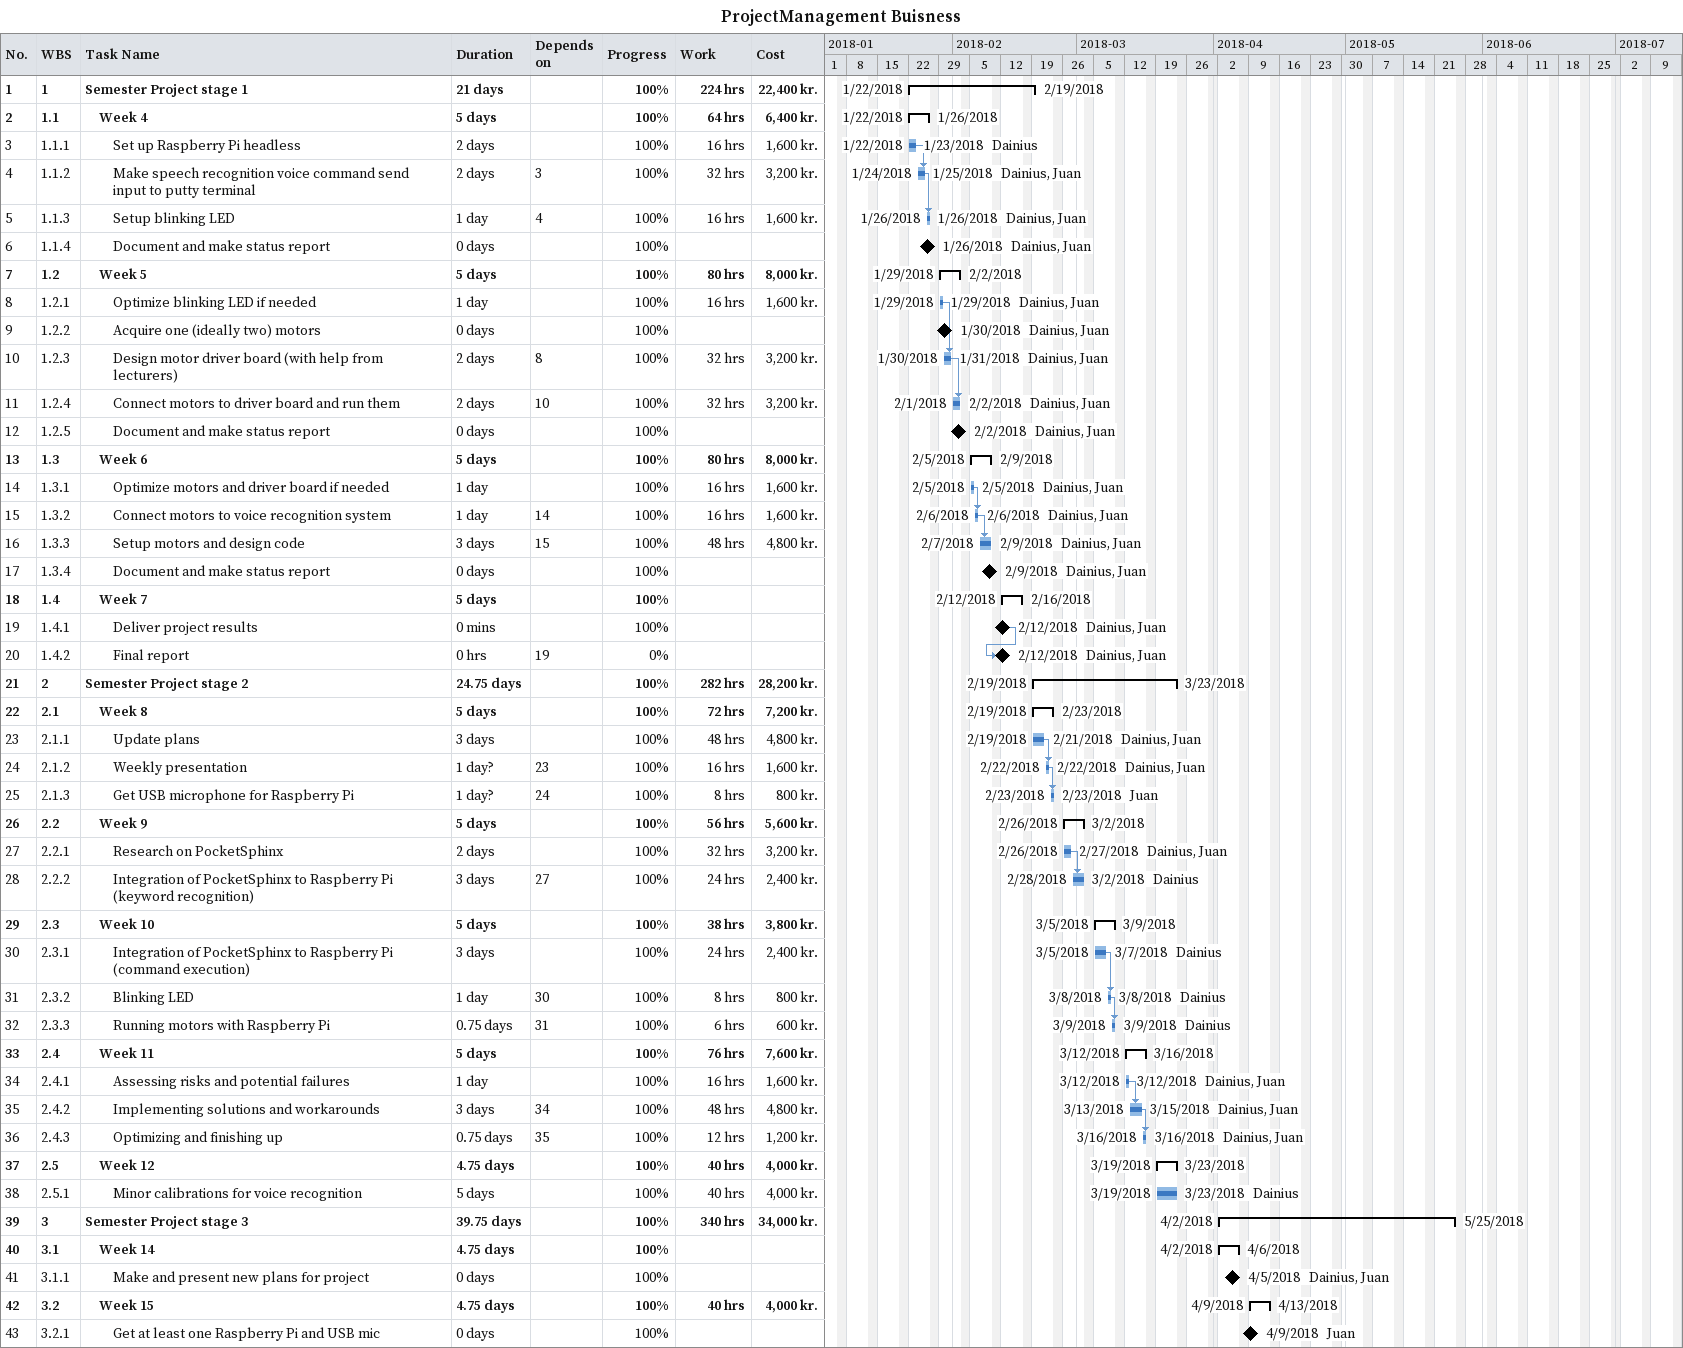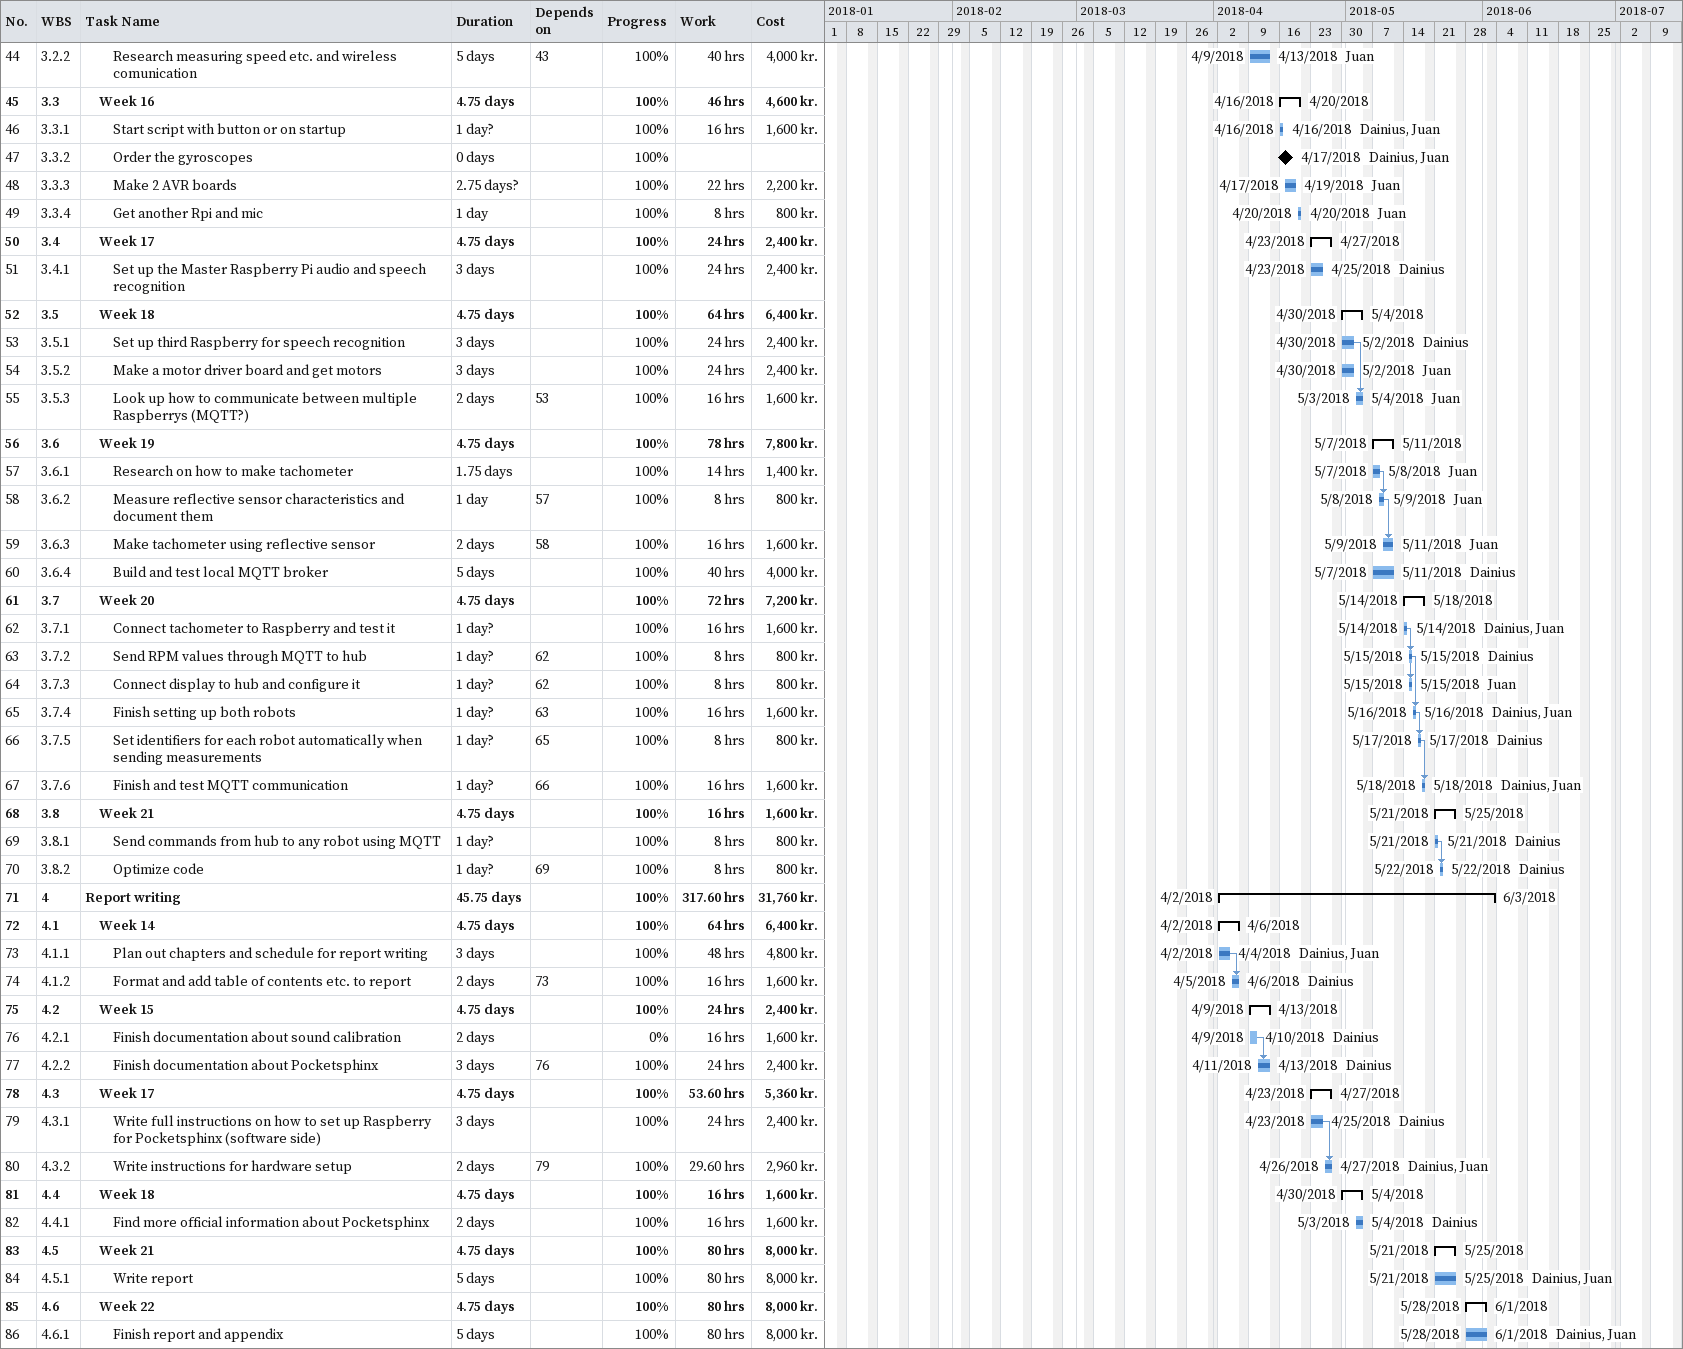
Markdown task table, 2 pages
ProjectManagement Buisness

| ID | WBS | Task | Duration | Start | Finish | Predecessors | Resources | % complete | Work (h) | Cost (kr.) |
|---|---|---|---|---|---|---|---|---|---|---|
| 1 | 1 | **Semester Project stage 1** | 21d | 2018-01-22 | 2018-02-19 |  |  | 100 | 224 | 22400 |
| 2 | 1.1 | **Week 4** | 5d | 2018-01-22 | 2018-01-26 |  |  | 100 | 64 | 6400 |
| 3 | 1.1.1 | Set up Raspberry Pi headless | 2d | 2018-01-22 | 2018-01-23 |  | Dainius | 100 | 16 | 1600 |
| 4 | 1.1.2 | Make speech recognition voice command send input to putty terminal | 2d | 2018-01-24 | 2018-01-25 | 3 | Dainius, Juan | 100 | 32 | 3200 |
| 5 | 1.1.3 | Setup blinking LED | 1d | 2018-01-26 | 2018-01-26 | 4 | Dainius, Juan | 100 | 16 | 1600 |
| 6 | 1.1.4 | Document and make status report | 0d | 2018-01-26 | 2018-01-26 |  | Dainius, Juan | 100 |  |  |
| 7 | 1.2 | **Week 5** | 5d | 2018-01-29 | 2018-02-02 |  |  | 100 | 80 | 8000 |
| 8 | 1.2.1 | Optimize blinking LED if needed | 1d | 2018-01-29 | 2018-01-29 |  | Dainius, Juan | 100 | 16 | 1600 |
| 9 | 1.2.2 | Acquire one (ideally two) motors | 0d | 2018-01-30 | 2018-01-30 |  | Dainius, Juan | 100 |  |  |
| 10 | 1.2.3 | Design motor driver board (with help from lecturers) | 2d | 2018-01-30 | 2018-01-31 | 8 | Dainius, Juan | 100 | 32 | 3200 |
| 11 | 1.2.4 | Connect motors to driver board and run them | 2d | 2018-02-01 | 2018-02-02 | 10 | Dainius, Juan | 100 | 32 | 3200 |
| 12 | 1.2.5 | Document and make status report | 0d | 2018-02-02 | 2018-02-02 |  | Dainius, Juan | 100 |  |  |
| 13 | 1.3 | **Week 6** | 5d | 2018-02-05 | 2018-02-09 |  |  | 100 | 80 | 8000 |
| 14 | 1.3.1 | Optimize motors and driver board if needed | 1d | 2018-02-05 | 2018-02-05 |  | Dainius, Juan | 100 | 16 | 1600 |
| 15 | 1.3.2 | Connect motors to voice recognition system | 1d | 2018-02-06 | 2018-02-06 | 14 | Dainius, Juan | 100 | 16 | 1600 |
| 16 | 1.3.3 | Setup motors and design code | 3d | 2018-02-07 | 2018-02-09 | 15 | Dainius, Juan | 100 | 48 | 4800 |
| 17 | 1.3.4 | Document and make status report | 0d | 2018-02-09 | 2018-02-09 |  | Dainius, Juan | 100 |  |  |
| 18 | 1.4 | **Week 7** | 5d | 2018-02-12 | 2018-02-16 |  |  | 100 |  |  |
| 19 | 1.4.1 | Deliver project results | 0min | 2018-02-12 | 2018-02-12 |  | Dainius, Juan | 100 |  |  |
| 20 | 1.4.2 | Final report | 0h | 2018-02-12 | 2018-02-12 | 19 | Dainius, Juan | 0 |  |  |
| 21 | 2 | **Semester Project stage 2** | 24.75d | 2018-02-19 | 2018-03-23 |  |  | 100 | 282 | 28200 |
| 22 | 2.1 | **Week 8** | 5d | 2018-02-19 | 2018-02-23 |  |  | 100 | 72 | 7200 |
| 23 | 2.1.1 | Update plans | 3d | 2018-02-19 | 2018-02-21 |  | Dainius, Juan | 100 | 48 | 4800 |
| 24 | 2.1.2 | Weekly presentation | 1d? | 2018-02-22 | 2018-02-22 | 23 | Dainius, Juan | 100 | 16 | 1600 |
| 25 | 2.1.3 | Get USB microphone for Raspberry Pi | 1d? | 2018-02-23 | 2018-02-23 | 24 | Juan | 100 | 8 | 800 |
| 26 | 2.2 | **Week 9** | 5d | 2018-02-26 | 2018-03-02 |  |  | 100 | 56 | 5600 |
| 27 | 2.2.1 | Research on PocketSphinx | 2d | 2018-02-26 | 2018-02-27 |  | Dainius, Juan | 100 | 32 | 3200 |
| 28 | 2.2.2 | Integration of PocketSphinx to Raspberry Pi (keyword recognition) | 3d | 2018-02-28 | 2018-03-02 | 27 | Dainius | 100 | 24 | 2400 |
| 29 | 2.3 | **Week 10** | 5d | 2018-03-05 | 2018-03-09 |  |  | 100 | 38 | 3800 |
| 30 | 2.3.1 | Integration of PocketSphinx to Raspberry Pi (command execution) | 3d | 2018-03-05 | 2018-03-07 |  | Dainius | 100 | 24 | 2400 |
| 31 | 2.3.2 | Blinking LED | 1d | 2018-03-08 | 2018-03-08 | 30 | Dainius | 100 | 8 | 800 |
| 32 | 2.3.3 | Running motors with Raspberry Pi | 0.75d | 2018-03-09 | 2018-03-09 | 31 | Dainius | 100 | 6 | 600 |
| 33 | 2.4 | **Week 11** | 5d | 2018-03-12 | 2018-03-16 |  |  | 100 | 76 | 7600 |
| 34 | 2.4.1 | Assessing risks and potential failures | 1d | 2018-03-12 | 2018-03-12 |  | Dainius, Juan | 100 | 16 | 1600 |
| 35 | 2.4.2 | Implementing solutions and workarounds | 3d | 2018-03-13 | 2018-03-15 | 34 | Dainius, Juan | 100 | 48 | 4800 |
| 36 | 2.4.3 | Optimizing and finishing up | 0.75d | 2018-03-16 | 2018-03-16 | 35 | Dainius, Juan | 100 | 12 | 1200 |
| 37 | 2.5 | **Week 12** | 4.75d | 2018-03-19 | 2018-03-23 |  |  | 100 | 40 | 4000 |
| 38 | 2.5.1 | Minor calibrations for voice recognition | 5d | 2018-03-19 | 2018-03-23 |  | Dainius | 100 | 40 | 4000 |
| 39 | 3 | **Semester Project stage 3** | 39.75d | 2018-04-02 | 2018-05-25 |  |  | 100 | 340 | 34000 |
| 40 | 3.1 | **Week 14** | 4.75d | 2018-04-02 | 2018-04-06 |  |  | 100 |  |  |
| 41 | 3.1.1 | Make and present new plans for project | 0d | 2018-04-05 | 2018-04-05 |  | Dainius, Juan | 100 |  |  |
| 42 | 3.2 | **Week 15** | 4.75d | 2018-04-09 | 2018-04-13 |  |  | 100 | 40 | 4000 |
| 43 | 3.2.1 | Get at least one Raspberry Pi and USB mic | 0d | 2018-04-09 | 2018-04-09 |  | Juan | 100 |  |  |
| 44 | 3.2.2 | Research measuring speed etc. and wireless comunication | 5d | 2018-04-09 | 2018-04-13 | 43 | Juan | 100 | 40 | 4000 |
| 45 | 3.3 | **Week 16** | 4.75d | 2018-04-16 | 2018-04-20 |  |  | 100 | 46 | 4600 |
| 46 | 3.3.1 | Start script with button or on startup | 1d? | 2018-04-16 | 2018-04-16 |  | Dainius, Juan | 100 | 16 | 1600 |
| 47 | 3.3.2 | Order the gyroscopes | 0d | 2018-04-17 | 2018-04-17 |  | Dainius, Juan | 100 |  |  |
| 48 | 3.3.3 | Make 2 AVR boards | 2.75d? | 2018-04-17 | 2018-04-19 |  | Juan | 100 | 22 | 2200 |
| 49 | 3.3.4 | Get another Rpi and mic | 1d | 2018-04-20 | 2018-04-20 |  | Juan | 100 | 8 | 800 |
| 50 | 3.4 | **Week 17** | 4.75d | 2018-04-23 | 2018-04-27 |  |  | 100 | 24 | 2400 |
| 51 | 3.4.1 | Set up the Master Raspberry Pi audio and speech recognition | 3d | 2018-04-23 | 2018-04-25 |  | Dainius | 100 | 24 | 2400 |
| 52 | 3.5 | **Week 18** | 4.75d | 2018-04-30 | 2018-05-04 |  |  | 100 | 64 | 6400 |
| 53 | 3.5.1 | Set up third Raspberry for speech recognition | 3d | 2018-04-30 | 2018-05-02 |  | Dainius | 100 | 24 | 2400 |
| 54 | 3.5.2 | Make a motor driver board and get motors | 3d | 2018-04-30 | 2018-05-02 |  | Juan | 100 | 24 | 2400 |
| 55 | 3.5.3 | Look up how to communicate between multiple Raspberrys (MQTT?) | 2d | 2018-05-03 | 2018-05-04 | 53 | Juan | 100 | 16 | 1600 |
| 56 | 3.6 | **Week 19** | 4.75d | 2018-05-07 | 2018-05-11 |  |  | 100 | 78 | 7800 |
| 57 | 3.6.1 | Research on how to make tachometer | 1.75d | 2018-05-07 | 2018-05-08 |  | Juan | 100 | 14 | 1400 |
| 58 | 3.6.2 | Measure reflective sensor characteristics and document them | 1d | 2018-05-08 | 2018-05-09 | 57 | Juan | 100 | 8 | 800 |
| 59 | 3.6.3 | Make tachometer using reflective sensor | 2d | 2018-05-09 | 2018-05-11 | 58 | Juan | 100 | 16 | 1600 |
| 60 | 3.6.4 | Build and test local MQTT broker | 5d | 2018-05-07 | 2018-05-11 |  | Dainius | 100 | 40 | 4000 |
| 61 | 3.7 | **Week 20** | 4.75d | 2018-05-14 | 2018-05-18 |  |  | 100 | 72 | 7200 |
| 62 | 3.7.1 | Connect tachometer to Raspberry and test it | 1d? | 2018-05-14 | 2018-05-14 |  | Dainius, Juan | 100 | 16 | 1600 |
| 63 | 3.7.2 | Send RPM values through MQTT to hub | 1d? | 2018-05-15 | 2018-05-15 | 62 | Dainius | 100 | 8 | 800 |
| 64 | 3.7.3 | Connect display to hub and configure it | 1d? | 2018-05-15 | 2018-05-15 | 62 | Juan | 100 | 8 | 800 |
| 65 | 3.7.4 | Finish setting up both robots | 1d? | 2018-05-16 | 2018-05-16 | 63 | Dainius, Juan | 100 | 16 | 1600 |
| 66 | 3.7.5 | Set identifiers for each robot automatically when sending measurements | 1d? | 2018-05-17 | 2018-05-17 | 65 | Dainius | 100 | 8 | 800 |
| 67 | 3.7.6 | Finish and test MQTT communication | 1d? | 2018-05-18 | 2018-05-18 | 66 | Dainius, Juan | 100 | 16 | 1600 |
| 68 | 3.8 | **Week 21** | 4.75d | 2018-05-21 | 2018-05-25 |  |  | 100 | 16 | 1600 |
| 69 | 3.8.1 | Send commands from hub to any robot using MQTT | 1d? | 2018-05-21 | 2018-05-21 |  | Dainius | 100 | 8 | 800 |
| 70 | 3.8.2 | Optimize code | 1d? | 2018-05-22 | 2018-05-22 | 69 | Dainius | 100 | 8 | 800 |
| 71 | 4 | **Report writing** | 45.75d | 2018-04-02 | 2018-06-03 |  |  | 100 | 317.60 | 31760 |
| 72 | 4.1 | **Week 14** | 4.75d | 2018-04-02 | 2018-04-06 |  |  | 100 | 64 | 6400 |
| 73 | 4.1.1 | Plan out chapters and schedule for report writing | 3d | 2018-04-02 | 2018-04-04 |  | Dainius, Juan | 100 | 48 | 4800 |
| 74 | 4.1.2 | Format and add table of contents etc. to report | 2d | 2018-04-05 | 2018-04-06 | 73 | Dainius | 100 | 16 | 1600 |
| 75 | 4.2 | **Week 15** | 4.75d | 2018-04-09 | 2018-04-13 |  |  | 100 | 24 | 2400 |
| 76 | 4.2.1 | Finish documentation about sound calibration | 2d | 2018-04-09 | 2018-04-10 |  | Dainius | 0 | 16 | 1600 |
| 77 | 4.2.2 | Finish documentation about Pocketsphinx | 3d | 2018-04-11 | 2018-04-13 | 76 | Dainius | 100 | 24 | 2400 |
| 78 | 4.3 | **Week 17** | 4.75d | 2018-04-23 | 2018-04-27 |  |  | 100 | 53.60 | 5360 |
| 79 | 4.3.1 | Write full instructions on how to set up Raspberry for Pocketsphinx (software side) | 3d | 2018-04-23 | 2018-04-25 |  | Dainius | 100 | 24 | 2400 |
| 80 | 4.3.2 | Write instructions for hardware setup | 2d | 2018-04-26 | 2018-04-27 | 79 | Dainius, Juan | 100 | 29.60 | 2960 |
| 81 | 4.4 | **Week 18** | 4.75d | 2018-04-30 | 2018-05-04 |  |  | 100 | 16 | 1600 |
| 82 | 4.4.1 | Find more official information about Pocketsphinx | 2d | 2018-05-03 | 2018-05-04 |  | Dainius | 100 | 16 | 1600 |
| 83 | 4.5 | **Week 21** | 4.75d | 2018-05-21 | 2018-05-25 |  |  | 100 | 80 | 8000 |
| 84 | 4.5.1 | Write report | 5d | 2018-05-21 | 2018-05-25 |  | Dainius, Juan | 100 | 80 | 8000 |
| 85 | 4.6 | **Week 22** | 4.75d | 2018-05-28 | 2018-06-01 |  |  | 100 | 80 | 8000 |
| 86 | 4.6.1 | Finish report and appendix | 5d | 2018-05-28 | 2018-06-01 |  | Dainius, Juan | 100 | 80 | 8000 |
